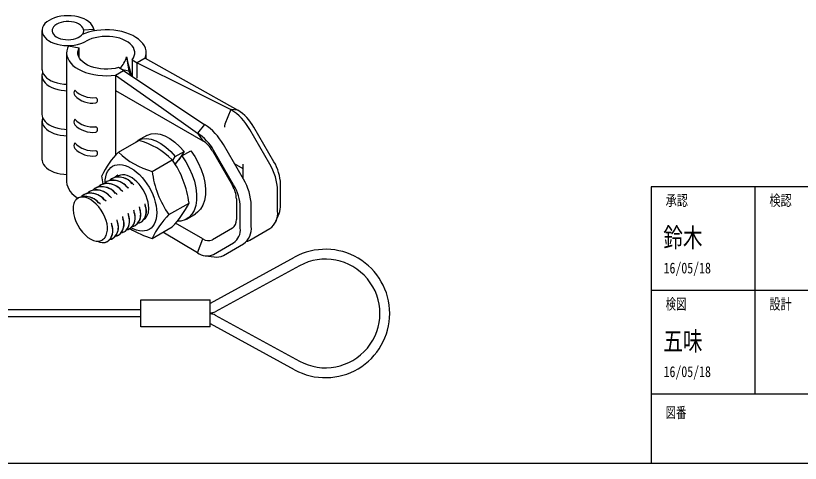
# Model space of a CAD drawing. Units: millimetres on the paper. Extents: x -3.97 to 3.97, y -2.75 to 2.75.
# Drawn here: x -0.937 to 1.298, y -2.745 to -1.468 of the extents above; entities that cross this region are included whole.
import ezdxf
from ezdxf.enums import TextEntityAlignment as Align

# ---------------------------------------------------------------- set-up
doc = ezdxf.new("R2010")
doc.units = ezdxf.units.MM
doc.header["$LTSCALE"] = 0.03
doc.layers.add('0-0_文字･図枠･寸法', color=7, linetype='Continuous')
doc.layers.add('0-1_BBクリッパー', color=7, linetype='Continuous')
doc.styles.add('ＭＳ ゴシック', font='')
doc.styles.get('ＭＳ ゴシック').set_extended_font_data('MS Gothic')

msp = doc.modelspace()

# ---------------------------------------------------------------- linework, layer by layer
at = {"layer": '0-0_文字･図枠･寸法'}
for p, q in [((1.16843, -1.95676), (1.16843, -2.54801)), ((1.75968, -2.25239), (0.8728, -2.25239)), ((3.96983, -2.54801), (0.8728, -2.54801)), ((-3.96983, -2.7451), (3.96983, -2.7451))]:
    msp.add_line(p, q, dxfattribs=at)
msp.add_lwpolyline([(3.96983, -1.95676), (0.8728, -1.95676), (0.8728, -2.7451)], dxfattribs=at)
at = {"layer": '0-1_BBクリッパー'}
for p, q in [((-0.86217, -1.51081), (-0.86217, -1.62114)), ((-0.74343, -1.50854), (-0.71472, -1.50709)), ((-0.71472, -1.50709), (-0.71472, -1.51191)), ((-0.74702, -1.52121), (-0.74702, -1.52171)), ((-0.74359, -1.54475), (-0.73607, -1.54096)), ((-0.78669, -1.55381), (-0.75585, -1.55959)), ((-0.75585, -1.58852), (-0.75585, -1.55959)), ((-0.79225, -1.57405), (-0.79225, -1.94182)), ((-0.56525, -1.59099), (-0.56525, -1.57405)), ((-0.60559, -1.59422), (-0.60559, -1.64057)), ((-0.60559, -1.59422), (-0.59127, -1.60249)), ((-0.56834, -1.58925), (-0.59127, -1.60249)), ((-0.59127, -1.64662), (-0.59127, -1.60249)), ((-0.56834, -1.58925), (-0.30468, -1.73731)), ((-0.65242, -1.63779), (-0.62949, -1.62455)), ((-0.62949, -1.62455), (-0.64381, -1.61629)), ((-0.60772, -1.63914), (-0.61505, -1.62628)), ((-0.86217, -1.63953), (-0.86217, -1.74986)), ((-0.65242, -1.63779), (-0.65242, -1.68192)), ((-0.65242, -1.68192), (-0.65242, -1.8669)), ((-0.65242, -1.68192), (-0.40382, -1.82543)), ((-0.32454, -1.73553), (-0.34097, -1.77788)), ((-0.30468, -1.73731), (-0.32454, -1.73553)), ((-0.86217, -1.76824), (-0.86217, -1.87857)), ((-0.39941, -1.77875), (-0.41927, -1.80346)), ((-0.2016, -1.88477), (-0.25874, -1.7858)), ((-0.5636, -1.80975), (-0.58908, -1.82445)), ((-0.41927, -1.80346), (-0.40382, -1.82543)), ((-0.21335, -1.89155), (-0.27049, -1.79259)), ((-0.64404, -1.85722), (-0.58671, -1.82413)), ((-0.46376, -1.8684), (-0.43828, -1.85369)), ((-0.3768, -1.85396), (-0.31966, -1.95293)), ((-0.31619, -1.95092), (-0.37333, -1.85195)), ((-0.28822, -1.93477), (-0.34536, -1.83581)), ((-0.48975, -1.88145), (-0.48271, -1.87014)), ((-0.48271, -1.87014), (-0.45723, -1.85543)), ((-0.48247, -1.89291), (-0.46376, -1.8684)), ((-0.45723, -1.85543), (-0.47208, -1.8793)), ((-0.46442, -1.86926), (-0.46528, -1.86836)), ((-0.54842, -1.91242), (-0.4911, -1.87933)), ((-0.47798, -1.88703), (-0.484, -1.89051)), ((-0.28872, -1.90523), (-0.31356, -1.89089)), ((-0.28872, -1.93391), (-0.28872, -1.89144)), ((-0.68758, -1.94791), (-0.69184, -1.92524)), ((-0.67823, -1.94135), (-0.67849, -1.94149)), ((-0.66231, -1.93215), (-0.66256, -1.9323)), ((-0.64639, -1.92297), (-0.64664, -1.92311)), ((-0.71008, -1.95973), (-0.71034, -1.95988)), ((-0.69416, -1.95054), (-0.69441, -1.95069)), ((-0.18257, -2.00808), (-0.18257, -1.94881)), ((-0.75796, -1.98768), (-0.7656, -1.99367)), ((-0.75811, -1.98746), (-0.76304, -1.99107)), ((-0.75785, -1.98731), (-0.75811, -1.98746)), ((-0.75287, -1.98563), (-0.7547, -1.98657)), ((-0.74193, -1.97812), (-0.74218, -1.97826)), ((-0.726, -1.96892), (-0.72626, -1.96907)), ((-0.19096, -2.02616), (-0.19096, -1.96689)), ((-0.56827, -2.00572), (-0.56846, -2.00451)), ((-0.50061, -2.03564), (-0.44329, -2.00254)), ((-0.30847, -1.99059), (-0.30847, -2.04987)), ((-0.26584, -2.06939), (-0.26584, -2.01011)), ((-0.61604, -2.03331), (-0.61623, -2.03209)), ((-0.60012, -2.02411), (-0.60031, -2.0229)), ((-0.58419, -2.01492), (-0.58438, -2.0137)), ((-0.45056, -2.04821), (-0.42508, -2.0335)), ((-0.29716, -2.07423), (-0.29716, -2.01496)), ((-0.196, -2.05476), (-0.18685, -2.03239)), ((-0.64789, -2.05171), (-0.64808, -2.05047)), ((-0.63196, -2.04251), (-0.63216, -2.04127)), ((-0.66381, -2.06089), (-0.664, -2.05967)), ((-0.6116, -2.07575), (-0.61135, -2.0756)), ((-0.59568, -2.06655), (-0.59542, -2.06641)), ((-0.57975, -2.05736), (-0.5795, -2.05721)), ((-0.54842, -2.10366), (-0.4911, -2.07056)), ((-0.40382, -2.10494), (-0.48174, -2.05995)), ((-0.31966, -2.07461), (-0.3768, -2.10761)), ((-0.27049, -2.10865), (-0.21335, -2.07565)), ((-0.64345, -2.09413), (-0.64319, -2.09398)), ((-0.62752, -2.08494), (-0.62727, -2.08479)), ((-0.41927, -2.14474), (-0.51775, -2.08595)), ((-0.68954, -2.10681), (-0.68778, -2.10579)), ((-0.68779, -2.10606), (-0.68937, -2.10712)), ((-0.68916, -2.107), (-0.68796, -2.10665)), ((-0.68863, -2.10669), (-0.6886, -2.10668)), ((-0.6753, -2.11252), (-0.67504, -2.11237)), ((-0.65937, -2.10332), (-0.65912, -2.10318)), ((-0.41927, -2.14474), (-0.40382, -2.10494)), ((-0.37333, -2.14929), (-0.31619, -2.1163)), ((-0.34536, -2.15187), (-0.28822, -2.11887)), ((-0.39609, -2.15319), (-0.37214, -2.15645)), ((-0.38202, -2.28806), (-0.14255, -2.157)), ((-0.12903, -2.1817), (-0.3685, -2.31276)), ((-0.58029, -2.2783), (-0.3832, -2.2783)), ((-0.58029, -2.35573), (-0.58029, -2.2783)), ((-0.3832, -2.35573), (-0.3832, -2.2783)), ((-0.3832, -2.28806), (-0.38202, -2.28806)), ((-1.42005, -2.30646), (-0.58029, -2.30646)), ((-0.38202, -2.31621), (-0.3832, -2.31621)), ((-0.3832, -2.31903), (-0.38202, -2.31903)), ((-0.3685, -2.32249), (-0.12903, -2.45355)), ((-0.58029, -2.32757), (-1.42005, -2.32757)), ((-0.3832, -2.35573), (-0.58029, -2.35573)), ((-0.38202, -2.34718), (-0.3832, -2.34718)), ((-0.14255, -2.47824), (-0.38202, -2.34718))]:
    msp.add_line(p, q, dxfattribs=at)
for points in [[(-0.71472, -1.50709), (-0.71626, -1.5014), (-0.71912, -1.49587), (-0.72324, -1.49063), (-0.72855, -1.48574), (-0.73495, -1.48132), (-0.74232, -1.47744), (-0.75054, -1.47416), (-0.75944, -1.47156), (-0.76887, -1.46967), (-0.77866, -1.46853), (-0.78863, -1.46817), (-0.79858, -1.46858), (-0.80835, -1.46977), (-0.81776, -1.4717), (-0.82662, -1.47435), (-0.83479, -1.47767), (-0.8421, -1.48159), (-0.84844, -1.48605), (-0.85367, -1.49095), (-0.85771, -1.49622), (-0.86049, -1.50176), (-0.86194, -1.50746), (-0.86205, -1.51323), (-0.86081, -1.51894), (-0.85825, -1.52451), (-0.85441, -1.52983), (-0.84936, -1.53481), (-0.8432, -1.53934), (-0.83603, -1.54335), (-0.82799, -1.54677), (-0.81923, -1.54953), (-0.8099, -1.55159), (-0.80018, -1.55289), (-0.79024, -1.55343), (-0.78026, -1.5532), (-0.77043, -1.55218), (-0.76093, -1.55041), (-0.75193, -1.54792), (-0.74359, -1.54475)], [(-0.56834, -1.58925), (-0.56615, -1.5823), (-0.56527, -1.57525), (-0.5657, -1.56818), (-0.56746, -1.56119), (-0.5705, -1.55434), (-0.57481, -1.54773), (-0.58033, -1.54142), (-0.58699, -1.53549), (-0.59472, -1.53001), (-0.60343, -1.52504), (-0.61302, -1.52064), (-0.62336, -1.51686), (-0.63436, -1.51375), (-0.64587, -1.51134), (-0.65776, -1.50966), (-0.6699, -1.50873), (-0.68214, -1.50856), (-0.69434, -1.50915), (-0.70636, -1.5105), (-0.71806, -1.51259), (-0.7293, -1.51539), (-0.73995, -1.51887), (-0.74763, -1.52198)], [(-0.60559, -1.59422), (-0.60175, -1.5887), (-0.59915, -1.58293), (-0.59784, -1.57702), (-0.59784, -1.57107), (-0.59915, -1.56516), (-0.60175, -1.5594), (-0.6056, -1.55387), (-0.61064, -1.54867), (-0.61677, -1.54388), (-0.62391, -1.53958), (-0.63194, -1.53584), (-0.64073, -1.53272), (-0.65013, -1.53027), (-0.65999, -1.52852), (-0.67016, -1.52752), (-0.68047, -1.52726), (-0.69075, -1.52777), (-0.70084, -1.52902), (-0.71057, -1.53101), (-0.71978, -1.53369), (-0.72833, -1.53702), (-0.73607, -1.54096)], [(-0.78669, -1.55381), (-0.78992, -1.56087), (-0.79178, -1.56809), (-0.79222, -1.57539), (-0.79126, -1.58267), (-0.7889, -1.58985), (-0.78517, -1.59683), (-0.78012, -1.60353), (-0.7738, -1.60986), (-0.76631, -1.61574), (-0.75773, -1.62111), (-0.74817, -1.62589), (-0.73774, -1.63003), (-0.72659, -1.63347), (-0.71483, -1.63618), (-0.70263, -1.63811), (-0.69013, -1.63924), (-0.6775, -1.63957), (-0.66487, -1.63908), (-0.65242, -1.63779), (-0.52185, -1.73056), (-0.41927, -1.80346)], [(-0.64381, -1.61629), (-0.65355, -1.61854), (-0.66371, -1.62004), (-0.67412, -1.62078), (-0.68461, -1.62073), (-0.695, -1.61991), (-0.70512, -1.61831), (-0.71479, -1.61597), (-0.72387, -1.61294), (-0.73219, -1.60925), (-0.73961, -1.60497), (-0.74601, -1.60018), (-0.75129, -1.59494), (-0.75536, -1.58936), (-0.75814, -1.58352), (-0.75959, -1.57753), (-0.75969, -1.57147), (-0.75844, -1.56546), (-0.75585, -1.55959)], [(-0.62142, -1.58583), (-0.61505, -1.62628), (-0.6321, -1.62304)], [(-0.59127, -1.60249), (-0.4419, -1.67699), (-0.32454, -1.73553)], [(-0.86217, -1.62114), (-0.86205, -1.62356), (-0.86081, -1.62927), (-0.85825, -1.63484), (-0.85441, -1.64016), (-0.84936, -1.64514), (-0.8432, -1.64967), (-0.83603, -1.65368), (-0.82799, -1.6571), (-0.81923, -1.65986), (-0.8099, -1.66192), (-0.80018, -1.66322), (-0.79225, -1.66372)], [(-0.86043, -1.63033), (-0.86107, -1.63221), (-0.86211, -1.63789), (-0.86183, -1.6436), (-0.86022, -1.64924), (-0.85733, -1.65471), (-0.85319, -1.6599), (-0.84789, -1.66472), (-0.84152, -1.6691), (-0.8342, -1.67294), (-0.82605, -1.67618), (-0.81722, -1.67876), (-0.80788, -1.68064), (-0.79818, -1.68178), (-0.79225, -1.68211)], [(-0.62949, -1.62455), (-0.50064, -1.71091), (-0.39941, -1.77875)], [(-0.86217, -1.74986), (-0.86183, -1.75393), (-0.86022, -1.75957), (-0.85733, -1.76504), (-0.85319, -1.77023), (-0.84789, -1.77505), (-0.84152, -1.77942), (-0.8342, -1.78327), (-0.82605, -1.78651), (-0.81722, -1.78909), (-0.80788, -1.79097), (-0.79818, -1.79211), (-0.79225, -1.79244)], [(-0.86043, -1.75905), (-0.86049, -1.7592), (-0.86194, -1.7649), (-0.86205, -1.77066), (-0.86081, -1.77638), (-0.85825, -1.78195), (-0.85441, -1.78727), (-0.84936, -1.79224), (-0.8432, -1.79678), (-0.83603, -1.80079), (-0.82799, -1.80421), (-0.81923, -1.80697), (-0.8099, -1.80902), (-0.80018, -1.81033), (-0.79225, -1.81082)], [(-0.34097, -1.77788), (-0.34224, -1.78216), (-0.34267, -1.78622)], [(-0.56348, -1.80994), (-0.56189, -1.80881), (-0.55088, -1.80497), (-0.53864, -1.80405), (-0.52566, -1.806), (-0.51205, -1.81073), (-0.4979, -1.81832), (-0.4837, -1.82857), (-0.46999, -1.84112), (-0.45723, -1.85543)], [(-0.59492, -1.82887), (-0.58737, -1.82352), (-0.57636, -1.81967), (-0.56412, -1.81876), (-0.55114, -1.82071), (-0.53753, -1.82544), (-0.52337, -1.83302), (-0.50918, -1.84328), (-0.49547, -1.85582), (-0.48271, -1.87014)], [(-0.43828, -1.85369), (-0.42705, -1.87021), (-0.41708, -1.88819), (-0.40879, -1.90701), (-0.40248, -1.92597), (-0.39831, -1.9444), (-0.39627, -1.96222), (-0.39644, -1.97931), (-0.39891, -1.99501), (-0.40358, -2.00875), (-0.4102, -2.0201), (-0.41871, -2.02908), (-0.42528, -2.03317)], [(-0.46376, -1.8684), (-0.45253, -1.88492), (-0.44256, -1.9029), (-0.43426, -1.92171), (-0.42796, -1.94068), (-0.42379, -1.95911), (-0.42174, -1.97693), (-0.42192, -1.99402), (-0.42438, -2.00972), (-0.42905, -2.02346), (-0.43568, -2.03481), (-0.44419, -2.04379), (-0.45461, -2.05029), (-0.46662, -2.05397), (-0.4772, -2.05456)], [(-0.86217, -1.87857), (-0.86205, -1.88099), (-0.86081, -1.88671), (-0.85825, -1.89228), (-0.85441, -1.8976), (-0.84936, -1.90257), (-0.8432, -1.90711), (-0.83603, -1.91112), (-0.82799, -1.91454), (-0.81923, -1.9173), (-0.8099, -1.91935), (-0.80018, -1.92066), (-0.79225, -1.92115)], [(-0.68252, -1.94533), (-0.68205, -1.93609), (-0.68067, -1.9275), (-0.67839, -1.91967), (-0.67523, -1.91269), (-0.67124, -1.90666), (-0.66647, -1.90164), (-0.66097, -1.89771), (-0.65482, -1.89492), (-0.6481, -1.89329), (-0.64088, -1.89285), (-0.63326, -1.8936), (-0.62533, -1.89554), (-0.6172, -1.89864), (-0.60897, -1.90286), (-0.60073, -1.90815), (-0.5926, -1.91444), (-0.58468, -1.92165), (-0.57706, -1.9297), (-0.56984, -1.93847), (-0.56311, -1.94786), (-0.55696, -1.95776), (-0.55146, -1.96804), (-0.54669, -1.97856), (-0.5427, -1.9892), (-0.53955, -1.99982), (-0.53726, -2.01029), (-0.53588, -2.02048), (-0.53542, -2.03025), (-0.53588, -2.0395), (-0.53726, -2.04809), (-0.53955, -2.05592), (-0.5427, -2.0629), (-0.54669, -2.06893), (-0.55146, -2.07394), (-0.55696, -2.07787), (-0.56311, -2.08067), (-0.56984, -2.0823), (-0.57706, -2.08274), (-0.58468, -2.08198)], [(-0.55801, -2.01721), (-0.55849, -2.00892), (-0.5599, -2.00024), (-0.56223, -1.99133), (-0.56543, -1.98235), (-0.56944, -1.97348), (-0.57419, -1.96487), (-0.57958, -1.95669), (-0.58552, -1.94908), (-0.5919, -1.9422), (-0.5986, -1.93617), (-0.60549, -1.9311), (-0.61245, -1.92708), (-0.61934, -1.9242), (-0.62603, -1.9225), (-0.63241, -1.92201), (-0.63835, -1.92276), (-0.64375, -1.92471), (-0.6485, -1.92784), (-0.6487, -1.92802)], [(-0.67833, -1.94178), (-0.6811, -1.9432), (-0.68545, -1.94756)], [(-0.67888, -1.94266), (-0.68156, -1.94403), (-0.68502, -1.94749)], [(-0.6633, -1.93752), (-0.67176, -1.9389), (-0.67697, -1.94157)], [(-0.66241, -1.93259), (-0.66518, -1.934), (-0.66953, -1.93837)], [(-0.66296, -1.93347), (-0.66564, -1.93484), (-0.66909, -1.9383)], [(-0.64737, -1.92833), (-0.65583, -1.92971), (-0.66104, -1.93237)], [(-0.64648, -1.9234), (-0.64925, -1.92481), (-0.6536, -1.92918)], [(-0.64704, -1.92427), (-0.64972, -1.92564), (-0.65317, -1.92911)], [(-0.71107, -1.9651), (-0.71953, -1.96648), (-0.72472, -1.96914)], [(-0.71018, -1.96017), (-0.71295, -1.96158), (-0.7173, -1.96595)], [(-0.71073, -1.96104), (-0.71341, -1.96241), (-0.71687, -1.96588)], [(-0.69514, -1.95591), (-0.7036, -1.95729), (-0.70881, -1.95995)], [(-0.69425, -1.95097), (-0.69702, -1.95239), (-0.70138, -1.95676)], [(-0.69481, -1.95185), (-0.69749, -1.95322), (-0.70094, -1.95668)], [(-0.67922, -1.94672), (-0.68768, -1.9481), (-0.69288, -1.95075)], [(-0.63214, -1.96924), (-0.63423, -1.96738), (-0.63636, -1.96549)], [(-0.63192, -1.9694), (-0.63499, -1.96645), (-0.6361, -1.96572)], [(-0.61622, -1.96005), (-0.6183, -1.9582), (-0.62041, -1.95631)], [(-0.616, -1.9602), (-0.61906, -1.95726), (-0.62018, -1.95652)], [(-0.60026, -1.95089), (-0.60233, -1.94904), (-0.60444, -1.94716)], [(-0.60007, -1.95101), (-0.60314, -1.94806), (-0.60425, -1.94733)], [(-0.6772, -2.08804), (-0.67584, -2.08022), (-0.67573, -2.07154), (-0.6769, -2.06223), (-0.67926, -2.05256), (-0.68288, -2.04246), (-0.68758, -2.03252), (-0.69338, -2.02284), (-0.70001, -2.01386), (-0.70735, -2.00575), (-0.71514, -1.9988), (-0.72349, -1.993), (-0.73188, -1.9888), (-0.74004, -1.98634), (-0.74779, -1.98559), (-0.75546, -1.98674)], [(-0.74202, -1.97855), (-0.74479, -1.97997), (-0.74915, -1.98433)], [(-0.74258, -1.97943), (-0.74526, -1.9808), (-0.74871, -1.98426)], [(-0.72699, -1.97429), (-0.73545, -1.97568), (-0.74065, -1.97833)], [(-0.7261, -1.96936), (-0.72887, -1.97078), (-0.73322, -1.97514)], [(-0.72665, -1.97023), (-0.72934, -1.97161), (-0.73279, -1.97507)], [(-0.66392, -1.98769), (-0.66602, -1.98582), (-0.66815, -1.98392)], [(-0.66377, -1.98778), (-0.66683, -1.98483), (-0.66795, -1.9841)], [(-0.64804, -1.97846), (-0.65014, -1.97659), (-0.65227, -1.97469)], [(-0.64785, -1.97859), (-0.65091, -1.97564), (-0.65203, -1.97491)], [(-0.69561, -2.00617), (-0.69868, -2.00322), (-0.69985, -2.00245)], [(-0.6956, -2.00623), (-0.6977, -2.00436), (-0.69983, -2.00246)], [(-0.67977, -1.99695), (-0.68187, -1.99508), (-0.68401, -1.99317)], [(-0.67969, -1.99698), (-0.68276, -1.99403), (-0.68387, -1.99329)], [(-0.56728, -2.01051), (-0.56785, -2.00776), (-0.56843, -2.00496)], [(-0.77289, -2.01155), (-0.77325, -2.02151), (-0.77213, -2.03225), (-0.76953, -2.04349), (-0.76553, -2.05488), (-0.76037, -2.06572), (-0.75414, -2.07606), (-0.74712, -2.08545), (-0.73942, -2.09377), (-0.7314, -2.10062), (-0.72316, -2.10596), (-0.71522, -2.10952), (-0.70754, -2.11141), (-0.70039, -2.11151), (-0.69396, -2.1098), (-0.69168, -2.10864)], [(-0.61509, -2.03788), (-0.61566, -2.03512), (-0.61624, -2.03232)], [(-0.59915, -2.02876), (-0.59972, -2.02601), (-0.6003, -2.0232)], [(-0.58321, -2.01965), (-0.58378, -2.01689), (-0.58436, -2.01409)], [(-0.64698, -2.05606), (-0.64755, -2.05334), (-0.64812, -2.05056)], [(-0.63103, -2.04698), (-0.63161, -2.04423), (-0.63219, -2.04143)], [(-0.57906, -2.05603), (-0.57677, -2.05488), (-0.5718, -2.04953)], [(-0.6629, -2.06529), (-0.66345, -2.06264), (-0.66401, -2.05993)], [(-0.62682, -2.0836), (-0.62454, -2.08246), (-0.61958, -2.07711)], [(-0.62067, -2.07829), (-0.61646, -2.07782), (-0.61176, -2.07546)], [(-0.62055, -2.07815), (-0.6174, -2.0778), (-0.61291, -2.07555)], [(-0.61091, -2.07442), (-0.60862, -2.07327), (-0.60365, -2.06791)], [(-0.58468, -2.08198), (-0.5926, -2.08004), (-0.60073, -2.07695), (-0.60833, -2.07309)], [(-0.60475, -2.0691), (-0.60054, -2.06862), (-0.59583, -2.06626)], [(-0.60462, -2.06896), (-0.60148, -2.06861), (-0.59697, -2.06635)], [(-0.59497, -2.06522), (-0.59269, -2.06407), (-0.58773, -2.05872)], [(-0.58883, -2.0599), (-0.58462, -2.05943), (-0.57991, -2.05707)], [(-0.5887, -2.05977), (-0.58555, -2.05941), (-0.58103, -2.05714)], [(-0.65868, -2.10199), (-0.65639, -2.10084), (-0.65142, -2.09549)], [(-0.65252, -2.09668), (-0.64831, -2.0962), (-0.6436, -2.09384)], [(-0.65239, -2.09654), (-0.64925, -2.09618), (-0.64474, -2.09392)], [(-0.64276, -2.0928), (-0.64046, -2.09165), (-0.6355, -2.0863)], [(-0.6366, -2.08748), (-0.63239, -2.08701), (-0.62768, -2.08465)], [(-0.63647, -2.08734), (-0.63332, -2.08699), (-0.62879, -2.08472)], [(-0.67461, -2.11119), (-0.67231, -2.11004), (-0.66735, -2.10468)], [(-0.66832, -2.10573), (-0.66517, -2.10538), (-0.66068, -2.10312)], [(-0.6681, -2.10583), (-0.66424, -2.10539), (-0.65953, -2.10304)], [(-0.28011, -2.1125), (-0.27605, -2.11126), (-0.27049, -2.10865)]]:
    msp.add_lwpolyline(points, dxfattribs=at)
msp.add_lwpolyline([(-0.82015, -1.49242), (-0.82507, -1.49579), (-0.82894, -1.4996), (-0.83164, -1.50372), (-0.83309, -1.50805), (-0.83325, -1.51246), (-0.83212, -1.51682), (-0.82973, -1.52101), (-0.82615, -1.52491), (-0.82147, -1.5284), (-0.81585, -1.53138), (-0.80943, -1.53377), (-0.8024, -1.5355), (-0.79497, -1.53652), (-0.78735, -1.5368), (-0.77975, -1.53634), (-0.7724, -1.53513), (-0.76551, -1.53323), (-0.75927, -1.53069), (-0.75387, -1.52757), (-0.74946, -1.52397), (-0.74616, -1.51999), (-0.74408, -1.51575), (-0.74327, -1.51136), (-0.74376, -1.50696), (-0.74553, -1.50267), (-0.74853, -1.49861), (-0.75267, -1.49491), (-0.75784, -1.49166), (-0.76388, -1.48896), (-0.77063, -1.48689), (-0.77788, -1.48551), (-0.78544, -1.48486), (-0.79307, -1.48495), (-0.80057, -1.48579), (-0.80772, -1.48735), (-0.81431, -1.48958)], close=True, dxfattribs=at)
for centre, radius, start, end in [((-0.69162, -1.56725), 0.07261, 315.1881, 345.17455), ((0.05987, -1.42831), 0.69927, 193.01863, 197.62383), ((-0.75878, -1.68826), 0.01269, 141.54147, 218.45853), ((-0.71667, -1.62978), 0.07257, 224.1836, 276.38279), ((-0.71796, -1.64757), 0.07025, 223.74639, 277.61033), ((-0.71237, -1.70954), 0.00852, 295.87211, 63.74514), ((-0.40707, -1.86784), 0.15594, 28.85561, 58.04532), ((-0.37483, -1.84977), 0.13255, 28.85562, 58.04532), ((-0.75878, -1.77152), 0.01269, 141.54147, 218.45853), ((-0.71667, -1.71305), 0.07257, 224.1836, 276.38279), ((-0.71796, -1.73083), 0.07025, 223.74639, 277.61033), ((-0.71237, -1.79281), 0.00852, 295.87211, 63.74514), ((-0.48194, -1.91106), 0.15594, 28.85561, 58.04532), ((-0.48942, -1.91592), 0.13255, 28.85562, 58.04532), ((-0.75878, -1.8392), 0.01269, 141.54147, 218.45853), ((-0.71667, -1.78073), 0.07257, 224.1836, 276.38279), ((-0.64532, -2.03607), 0.2199, 45.46392, 74.54145), ((-0.44509, -1.89159), 0.07797, 28.85561, 58.04532), ((-0.71796, -1.79851), 0.07025, 223.74639, 277.61033), ((-0.71237, -1.86049), 0.00852, 295.87211, 63.74514), ((-0.4827, -2.02142), 0.2302, 134.49537, 155.30328), ((-0.49246, -1.70507), 0.21477, 225.10876, 254.89661), ((-0.71223, -2.03601), 0.27102, 7.09279, 35.31857), ((-0.34683, -1.97221), 0.15596, 1.9565, 31.14372), ((-0.31506, -1.95333), 0.13257, 1.95652, 31.14371), ((-0.27948, -1.87895), 0.27102, 187.09276, 215.3186), ((-0.73616, -1.93671), 0.05631, 185.2096, 246.33207), ((-0.65957, -1.98781), 0.04974, 38.90057, 111.84255), ((-0.66262, -1.99397), 0.05656, 41.72996, 90.03163), ((-0.64365, -1.97862), 0.04974, 38.90036, 111.83855), ((-0.64671, -1.98484), 0.05661, 41.70254, 90.02134), ((-0.4217, -2.01543), 0.15596, 1.9565, 31.14372), ((-0.70734, -2.01539), 0.04974, 38.90041, 111.83876), ((-0.7104, -2.02159), 0.05659, 41.71277, 90.0254), ((-0.69142, -2.00619), 0.04974, 38.90047, 111.84152), ((-0.69447, -2.01235), 0.05654, 41.73661, 90.03356), ((-0.67549, -1.997), 0.04974, 38.90039, 111.83823), ((-0.67854, -2.00314), 0.05653, 41.74263, 90.0356), ((-0.3864, -1.99326), 0.07798, 1.95653, 31.14369), ((-0.42965, -2.01948), 0.13257, 1.95652, 31.14371), ((-0.74913, -2.00689), 0.02112, 107.44259, 141.25654), ((-0.73919, -2.03377), 0.04974, 38.90038, 111.84028), ((-0.74218, -2.03993), 0.05655, 41.50269, 90.09206), ((-0.72326, -2.02458), 0.04974, 38.90047, 111.84029), ((-0.72634, -2.03086), 0.05667, 41.67386, 90.01067), ((-0.7379, -2.0152), 0.03519, 150.01927, 174.03439), ((-0.74239, -2.01294), 0.03017, 140.30939, 149.4894), ((-0.60325, -2.02637), 0.0386, 307.67691, 23.53333), ((-0.61089, -2.02554), 0.04597, 329.1359, 19.14942), ((-0.67231, -1.89239), 0.25413, 315.48467, 334.31399), ((-0.24651, -2.00935), 0.06395, 338.89352, 1.14127), ((-0.63512, -2.04474), 0.03863, 307.68749, 23.56278), ((-0.64285, -2.04389), 0.04609, 329.16779, 19.22663), ((-0.61913, -2.0356), 0.03855, 307.64683, 23.46532), ((-0.62686, -2.03472), 0.04602, 329.149, 19.18149), ((-0.59509, -2.0206), 0.03723, 310.82796, 5.22779), ((-0.24508, -2.03149), 0.05438, 305.69803, 5.62039), ((-0.69085, -2.07139), 0.04633, 329.2324, 19.38098), ((-0.66694, -2.06315), 0.03859, 307.66933, 23.52168), ((-0.67484, -2.06223), 0.04623, 329.20632, 19.31883), ((-0.65098, -2.05398), 0.03855, 307.65203, 23.47171), ((-0.65884, -2.05306), 0.04616, 329.18643, 19.27098), ((-0.3194, -2.21381), 0.25413, 135.48464, 154.31401), ((-0.33552, -2.05253), 0.02719, 305.6981, 5.62033), ((-0.69876, -2.08155), 0.03857, 307.65435, 23.487), ((-0.70675, -2.08059), 0.04629, 329.22365, 19.35997), ((-0.68284, -2.07236), 0.03857, 307.66055, 23.48727), ((-0.47973, -1.86566), 0.24771, 237.87116, 253.9008), ((-0.34316, -2.07876), 0.04622, 305.69805, 5.62035), ((-0.31995, -2.07471), 0.05438, 305.69803, 5.62039), ((-0.7034, -2.08579), 0.02563, 311.40056, 338.39809), ((-0.73109, -2.07428), 0.05562, 337.88068, 345.67904), ((-0.68957, -2.08832), 0.02728, 238.03706, 298.47251), ((-0.68869, -2.08811), 0.02751, 238.12039, 298.74952), ((-0.70878, -2.07834), 0.03479, 299.45441, 309.94487), ((-0.38799, -2.08284), 0.02718, 234.38182, 294.31395), ((-0.39235, -2.10718), 0.04621, 234.38185, 294.31393), ((-0.05464, -2.31762), 0.18311, 0, 118.69139), ((-0.36546, -2.115), 0.04199, 260.83696, 298.58936), ((-0.05464, -2.31762), 0.15495, 241.30861, 118.69139), ((-0.38202, -2.28806), 0.02815, 270, 298.69138), ((-0.38202, -2.34718), 0.02815, 61.30862, 90), ((-0.05464, -2.31762), 0.18311, 241.30861, 0)]:
    msp.add_arc(centre, radius, start, end, dxfattribs=at)

# ---------------------------------------------------------------- texts
at = {"layer": '0-0_文字･図枠･寸法', "style": 'ＭＳ ゴシック'}
for s, height, width, p in [('承認', 0.03096, 0.75, (0.9143, -2.01981)), ('検認', 0.03096, 0.75, (1.20992, -2.01981)), ('鈴木', 0.05461, 0.75, (0.9077, -2.14469)), ('16/05/18', 0.03096, 0.8, (0.90845, -2.21268)), ('検図', 0.03096, 0.7, (0.9143, -2.31544)), ('設計', 0.03096, 0.75, (1.20992, -2.31544)), ('五味', 0.05461, 0.75, (0.9077, -2.44032)), ('16/05/18', 0.03096, 0.8, (0.90845, -2.50831)), ('図番', 0.03096, 0.7, (0.9143, -2.62508))]:
    msp.add_text(s, height=height, dxfattribs=dict(at, width=width)).set_placement(p, align=Align.BOTTOM_LEFT)

doc.saveas('drawing.dxf')
